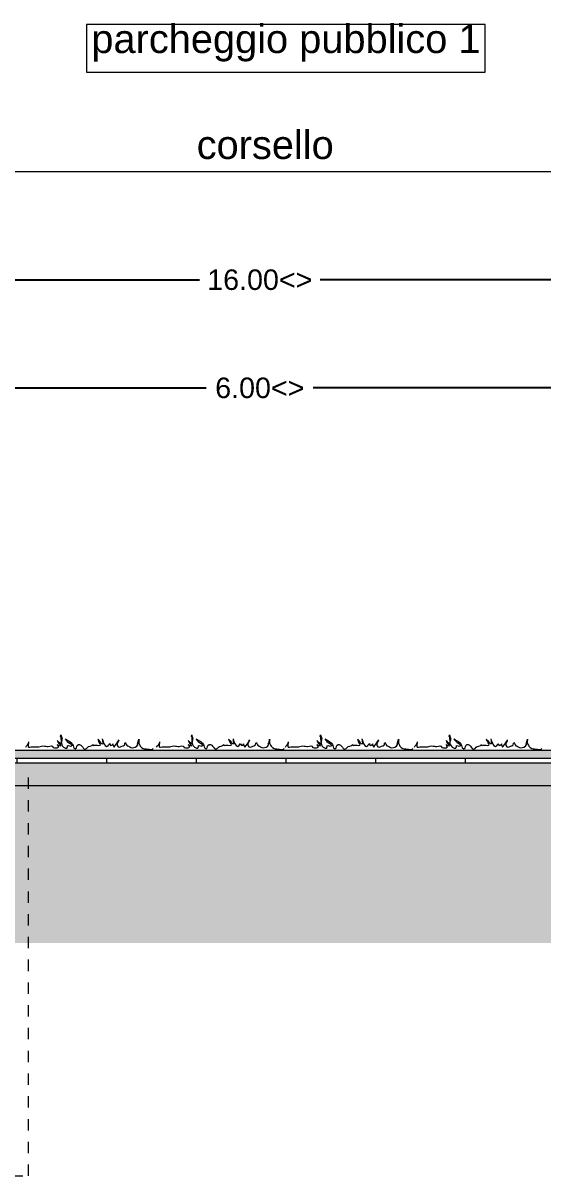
# Model space of a CAD drawing. Header units: millimetres. Extents: x -19 to 261, y -91 to 25.
# Drawn here: x 215.43 to 220, y -24.99 to -14.86 of the extents above; entities that cross this region are included whole.
import ezdxf

# ---------------------------------------------------------------- set-up
doc = ezdxf.new("R2010")
doc.units = ezdxf.units.MM
doc.linetypes.add('ACAD_ISO14W100_S12', pattern=[0.06, 0, -0.03, 0, -0.03])
doc.layers.get('0').update_dxf_attribs({"true_color": 0x000000})
doc.layers.add('XR$3$STANDARD_1', color=7, linetype='Continuous', lineweight=18, true_color=0x000000)
doc.styles.add('ARIAL', font='arial.ttf')
doc.styles.add('DIMSTYLE_3', font='arial.ttf')
doc.dimstyles.new('DIMSTYLE_3', dxfattribs={"dimtxt": 0.18, "dimasz": 0.15, "dimexe": 0, "dimexo": 1e-06, "dimgap": 0.09, "dimtad": 0, "dimtoh": 1, "dimzin": 1, "dimdsep": 46, "dimtxsty": 'DIMSTYLE_3', "dimcen": 0, "dimadec": 0, "dimazin": 0, "dimtfac": 1, "dimtdec": 4, "dimtix": 1, "dimtofl": 0, "dimtmove": 1, "dimatfit": 3, "dimfxl": 1, "dimtolj": 1, "dimtzin": 1, "dimarcsym": 0})

# ---------------------------------------------------------------- blocks, each defined once
blk = doc.blocks.new('*D3')
at = {"color": 0, "lineweight": -2}
for p, q in [((214.51, -17.155), (214.51, -18.069)), ((220.513, -17.155), (220.513, -18.069)), ((214.66, -18.069), (217.042, -18.069)), ((220.363, -18.069), (217.981, -18.069))]:
    blk.add_line(p, q, dxfattribs=at)
at = {"color": 0}
for points in [[(214.66, -18.044), (214.66, -18.094), (214.51, -18.069)], [(220.363, -18.094), (220.363, -18.044), (220.513, -18.069)]]:
    blk.add_solid(points, dxfattribs=at)
at = {"layer": 'Defpoints', "color": 0}
for p in [(214.51, -17.155), (220.513, -17.155), (220.513, -18.069)]:
    blk.add_point(p, dxfattribs=at)
at = {"color": 0, "insert": (217.512, -18.069), "char_height": 0.18, "attachment_point": 5, "style": 'DIMSTYLE_3'}
blk.add_mtext('\\A1;6.00<>', dxfattribs=at)
blk = doc.blocks.new('*D5')
at = {"color": 0, "lineweight": -2}
for p, q in [((209.51, -17.119), (209.51, -17.119)), ((209.66, -17.119), (216.982, -17.119)), ((225.364, -17.119), (218.042, -17.119)), ((225.514, -17.203), (225.514, -17.119))]:
    blk.add_line(p, q, dxfattribs=at)
at = {"color": 0}
for points in [[(209.66, -17.094), (209.66, -17.144), (209.51, -17.119)], [(225.364, -17.144), (225.364, -17.094), (225.514, -17.119)]]:
    blk.add_solid(points, dxfattribs=at)
at = {"layer": 'Defpoints', "color": 0}
for p in [(209.51, -17.119), (225.514, -17.119), (225.514, -17.203)]:
    blk.add_point(p, dxfattribs=at)
at = {"color": 0, "insert": (217.512, -17.119), "char_height": 0.18, "attachment_point": 5, "style": 'DIMSTYLE_3'}
blk.add_mtext('\\A1;16.00<>', dxfattribs=at)
blk = doc.blocks.new('ELEMENTO_RETINO_5')
at = {"layer": 'XR$3$STANDARD_1', "color": 18, "lineweight": 18, "true_color": 0x000000}
for p, q in [((219.147, -21.166), (219.158, -21.178)), ((219.147, -21.166), (219.152, -21.179)), ((219.174, -21.131), (219.177, -21.116)), ((219.174, -21.131), (219.177, -21.143)), ((219.177, -21.116), (219.18, -21.125)), ((219.177, -21.143), (219.177, -21.153)), ((219.177, -21.153), (219.18, -21.166)), ((219.18, -21.125), (219.185, -21.136)), ((219.18, -21.166), (219.18, -21.179)), ((219.185, -21.136), (219.188, -21.149)), ((219.185, -21.175), (219.188, -21.16)), ((219.188, -21.16), (219.188, -21.149)), ((219.215, -21.152), (219.226, -21.158)), ((219.215, -21.152), (219.224, -21.162)), ((219.224, -21.162), (219.235, -21.174)), ((219.226, -21.158), (219.24, -21.167)), ((219.24, -21.167), (219.257, -21.176)), ((219.501, -21.153), (219.512, -21.166)), ((219.501, -21.153), (219.504, -21.163)), ((219.504, -21.163), (219.51, -21.174)), ((219.512, -21.166), (219.523, -21.18)), ((219.54, -21.151), (219.545, -21.163)), ((219.54, -21.151), (219.543, -21.165)), ((219.543, -21.165), (219.543, -21.176)), ((219.545, -21.163), (219.548, -21.174)), ((219.68, -21.173), (219.688, -21.159)), ((219.686, -21.169), (219.688, -21.159)), ((219.856, -21.176), (219.859, -21.166)), ((219.859, -21.166), (219.862, -21.153)), ((219.862, -21.153), (219.864, -21.164)), ((219.864, -21.174), (219.864, -21.164)), ((218.869, -21.225), (218.877, -21.214)), ((218.877, -21.214), (218.888, -21.201)), ((218.888, -21.201), (218.894, -21.191)), ((218.894, -21.191), (218.896, -21.179)), ((218.894, -21.201), (218.896, -21.189)), ((218.894, -21.213), (218.894, -21.201)), ((218.894, -21.225), (218.894, -21.213)), ((218.894, -21.225), (218.905, -21.223)), ((218.896, -21.189), (218.896, -21.179)), ((218.905, -21.223), (218.918, -21.222)), ((218.918, -21.222), (218.932, -21.221)), ((218.932, -21.221), (218.943, -21.221)), ((218.943, -21.221), (218.957, -21.222)), ((218.957, -21.222), (218.971, -21.222)), ((218.971, -21.222), (218.984, -21.221)), ((218.984, -21.221), (218.995, -21.219)), ((218.995, -21.219), (219.006, -21.215)), ((219.006, -21.215), (219.02, -21.214)), ((219.02, -21.214), (219.034, -21.215)), ((219.034, -21.215), (219.045, -21.217)), ((219.045, -21.217), (219.056, -21.219)), ((219.056, -21.219), (219.067, -21.218)), ((219.067, -21.218), (219.081, -21.216)), ((219.081, -21.216), (219.092, -21.213)), ((219.092, -21.213), (219.103, -21.217)), ((219.103, -21.217), (219.111, -21.226)), ((219.111, -21.226), (219.122, -21.229)), ((219.122, -21.229), (219.136, -21.23)), ((219.136, -21.23), (219.147, -21.229)), ((219.147, -21.201), (219.16, -21.209)), ((219.147, -21.201), (219.152, -21.213)), ((219.147, -21.229), (219.158, -21.224)), ((219.152, -21.179), (219.16, -21.191)), ((219.152, -21.213), (219.158, -21.224)), ((219.158, -21.178), (219.174, -21.19)), ((219.16, -21.191), (219.169, -21.202)), ((219.16, -21.209), (219.177, -21.213)), ((219.169, -21.202), (219.177, -21.213)), ((219.174, -21.19), (219.185, -21.201)), ((219.18, -21.179), (219.182, -21.191)), ((219.182, -21.191), (219.185, -21.175)), ((219.182, -21.191), (219.185, -21.201)), ((219.182, -21.191), (219.185, -21.201)), ((219.185, -21.201), (219.191, -21.212)), ((219.191, -21.212), (219.202, -21.223)), ((219.202, -21.223), (219.218, -21.233)), ((219.218, -21.233), (219.232, -21.233)), ((219.232, -21.233), (219.235, -21.223)), ((219.235, -21.174), (219.246, -21.183)), ((219.235, -21.213), (219.246, -21.211)), ((219.235, -21.213), (219.235, -21.223)), ((219.246, -21.183), (219.259, -21.193)), ((219.246, -21.211), (219.259, -21.215)), ((219.257, -21.176), (219.273, -21.188)), ((219.259, -21.193), (219.27, -21.203)), ((219.259, -21.215), (219.273, -21.212)), ((219.27, -21.203), (219.273, -21.212)), ((219.273, -21.188), (219.281, -21.201)), ((219.281, -21.201), (219.284, -21.211)), ((219.284, -21.211), (219.287, -21.222)), ((219.287, -21.222), (219.292, -21.232)), ((219.292, -21.232), (219.303, -21.238)), ((219.303, -21.238), (219.314, -21.229)), ((219.314, -21.229), (219.317, -21.22)), ((219.317, -21.22), (219.32, -21.209)), ((219.32, -21.209), (219.331, -21.202)), ((219.331, -21.202), (219.342, -21.2)), ((219.342, -21.2), (219.353, -21.206)), ((219.353, -21.206), (219.361, -21.216)), ((219.361, -21.216), (219.369, -21.225)), ((219.369, -21.225), (219.378, -21.235)), ((219.378, -21.235), (219.389, -21.242)), ((219.389, -21.242), (219.402, -21.235)), ((219.402, -21.235), (219.413, -21.224)), ((219.413, -21.224), (219.422, -21.218)), ((219.422, -21.218), (219.435, -21.215)), ((219.435, -21.215), (219.449, -21.21)), ((219.449, -21.21), (219.46, -21.2)), ((219.46, -21.2), (219.463, -21.209)), ((219.463, -21.209), (219.474, -21.208)), ((219.474, -21.208), (219.485, -21.206)), ((219.485, -21.206), (219.499, -21.207)), ((219.499, -21.207), (219.512, -21.209)), ((219.51, -21.174), (219.515, -21.185)), ((219.512, -21.209), (219.523, -21.206)), ((219.515, -21.185), (219.521, -21.196)), ((219.521, -21.196), (219.523, -21.206)), ((219.523, -21.18), (219.534, -21.191)), ((219.534, -21.191), (219.545, -21.196)), ((219.543, -21.176), (219.545, -21.187)), ((219.545, -21.187), (219.545, -21.196)), ((219.548, -21.174), (219.554, -21.188)), ((219.554, -21.188), (219.559, -21.198)), ((219.559, -21.198), (219.567, -21.209)), ((219.567, -21.209), (219.581, -21.219)), ((219.581, -21.219), (219.592, -21.213)), ((219.592, -21.213), (219.598, -21.203)), ((219.598, -21.203), (219.606, -21.192)), ((219.606, -21.192), (219.609, -21.202)), ((219.609, -21.202), (219.614, -21.211)), ((219.614, -21.211), (219.625, -21.207)), ((219.625, -21.207), (219.636, -21.196)), ((219.636, -21.211), (219.636, -21.196)), ((219.636, -21.211), (219.644, -21.223)), ((219.644, -21.223), (219.655, -21.211)), ((219.655, -21.211), (219.664, -21.198)), ((219.664, -21.198), (219.672, -21.186)), ((219.672, -21.186), (219.68, -21.173)), ((219.675, -21.19), (219.68, -21.18)), ((219.675, -21.2), (219.675, -21.19)), ((219.675, -21.212), (219.675, -21.2)), ((219.675, -21.212), (219.68, -21.221)), ((219.68, -21.18), (219.686, -21.169)), ((219.68, -21.221), (219.691, -21.224)), ((219.691, -21.224), (219.702, -21.222)), ((219.702, -21.222), (219.713, -21.217)), ((219.713, -21.217), (219.724, -21.213)), ((219.724, -21.213), (219.738, -21.203)), ((219.738, -21.203), (219.741, -21.191)), ((219.741, -21.191), (219.743, -21.182)), ((219.743, -21.182), (219.749, -21.192)), ((219.749, -21.192), (219.754, -21.203)), ((219.754, -21.203), (219.76, -21.212)), ((219.76, -21.212), (219.771, -21.215)), ((219.771, -21.215), (219.782, -21.221)), ((219.782, -21.221), (219.793, -21.226)), ((219.793, -21.226), (219.804, -21.229)), ((219.804, -21.229), (219.818, -21.228)), ((219.818, -21.228), (219.831, -21.225)), ((219.831, -21.225), (219.845, -21.217)), ((219.845, -21.217), (219.851, -21.208)), ((219.851, -21.199), (219.853, -21.188)), ((219.851, -21.199), (219.851, -21.208)), ((219.853, -21.188), (219.856, -21.176)), ((219.864, -21.185), (219.864, -21.174)), ((219.864, -21.195), (219.864, -21.185)), ((219.864, -21.195), (219.87, -21.208)), ((219.87, -21.208), (219.875, -21.217)), ((219.875, -21.217), (219.886, -21.228)), ((219.886, -21.228), (219.9, -21.236)), ((219.9, -21.236), (219.911, -21.238)), ((219.911, -21.238), (219.925, -21.24)), ((219.925, -21.24), (219.939, -21.241)), ((219.939, -21.241), (219.95, -21.242)), ((219.95, -21.242), (219.961, -21.245)), ((219.961, -21.245), (219.972, -21.246)), ((219.972, -21.246), (219.983, -21.242)), ((219.983, -21.242), (219.989, -21.237))]:
    blk.add_line(p, q, dxfattribs=at)
blk = doc.blocks.new('ELEMENTO_RETINO_6')
at = {"layer": 'XR$3$STANDARD_1', "color": 18, "lineweight": 18, "true_color": 0x000000}
for p, q in [((218.014, -21.166), (218.025, -21.178)), ((218.014, -21.166), (218.02, -21.179)), ((218.042, -21.131), (218.045, -21.116)), ((218.042, -21.131), (218.045, -21.143)), ((218.045, -21.116), (218.047, -21.125)), ((218.045, -21.143), (218.045, -21.153)), ((218.045, -21.153), (218.047, -21.166)), ((218.047, -21.125), (218.053, -21.136)), ((218.047, -21.166), (218.047, -21.179)), ((218.053, -21.136), (218.056, -21.149)), ((218.053, -21.175), (218.056, -21.16)), ((218.056, -21.16), (218.056, -21.149)), ((218.083, -21.152), (218.094, -21.158)), ((218.083, -21.152), (218.091, -21.162)), ((218.091, -21.162), (218.102, -21.174)), ((218.094, -21.158), (218.108, -21.167)), ((218.108, -21.167), (218.124, -21.176)), ((218.369, -21.153), (218.38, -21.166)), ((218.369, -21.153), (218.372, -21.163)), ((218.372, -21.163), (218.377, -21.174)), ((218.38, -21.166), (218.391, -21.18)), ((218.408, -21.151), (218.413, -21.163)), ((218.408, -21.151), (218.41, -21.165)), ((218.41, -21.165), (218.41, -21.176)), ((218.413, -21.163), (218.416, -21.174)), ((218.548, -21.173), (218.556, -21.159)), ((218.553, -21.169), (218.556, -21.159)), ((218.724, -21.176), (218.727, -21.166)), ((218.727, -21.166), (218.729, -21.153)), ((218.729, -21.153), (218.732, -21.164)), ((218.732, -21.174), (218.732, -21.164)), ((217.737, -21.225), (217.745, -21.214)), ((217.745, -21.214), (217.756, -21.201)), ((217.756, -21.201), (217.761, -21.191)), ((217.761, -21.191), (217.764, -21.179)), ((217.761, -21.201), (217.764, -21.189)), ((217.761, -21.213), (217.761, -21.201)), ((217.761, -21.225), (217.761, -21.213)), ((217.761, -21.225), (217.772, -21.223)), ((217.764, -21.189), (217.764, -21.179)), ((217.772, -21.223), (217.786, -21.222)), ((217.786, -21.222), (217.8, -21.221)), ((217.8, -21.221), (217.811, -21.221)), ((217.811, -21.221), (217.825, -21.222)), ((217.825, -21.222), (217.838, -21.222)), ((217.838, -21.222), (217.852, -21.221)), ((217.852, -21.221), (217.863, -21.219)), ((217.863, -21.219), (217.874, -21.215)), ((217.874, -21.215), (217.888, -21.214)), ((217.888, -21.214), (217.902, -21.215)), ((217.902, -21.215), (217.913, -21.217)), ((217.913, -21.217), (217.924, -21.219)), ((217.924, -21.219), (217.935, -21.218)), ((217.935, -21.218), (217.948, -21.216)), ((217.948, -21.216), (217.959, -21.213)), ((217.959, -21.213), (217.97, -21.217)), ((217.97, -21.217), (217.979, -21.226)), ((217.979, -21.226), (217.99, -21.229)), ((217.99, -21.229), (218.003, -21.23)), ((218.003, -21.23), (218.014, -21.229)), ((218.014, -21.201), (218.028, -21.209)), ((218.014, -21.201), (218.02, -21.213)), ((218.014, -21.229), (218.025, -21.224)), ((218.02, -21.179), (218.028, -21.191)), ((218.02, -21.213), (218.025, -21.224)), ((218.025, -21.178), (218.042, -21.19)), ((218.028, -21.191), (218.036, -21.202)), ((218.028, -21.209), (218.045, -21.213)), ((218.036, -21.202), (218.045, -21.213)), ((218.042, -21.19), (218.053, -21.201)), ((218.047, -21.179), (218.05, -21.191)), ((218.05, -21.191), (218.053, -21.175)), ((218.05, -21.191), (218.053, -21.201)), ((218.05, -21.191), (218.053, -21.201)), ((218.053, -21.201), (218.058, -21.212)), ((218.058, -21.212), (218.069, -21.223)), ((218.069, -21.223), (218.086, -21.233)), ((218.086, -21.233), (218.1, -21.233)), ((218.1, -21.233), (218.102, -21.223)), ((218.102, -21.174), (218.113, -21.183)), ((218.102, -21.213), (218.113, -21.211)), ((218.102, -21.213), (218.102, -21.223)), ((218.113, -21.183), (218.127, -21.193)), ((218.113, -21.211), (218.127, -21.215)), ((218.124, -21.176), (218.141, -21.188)), ((218.127, -21.193), (218.138, -21.203)), ((218.127, -21.215), (218.141, -21.212)), ((218.138, -21.203), (218.141, -21.212)), ((218.141, -21.188), (218.149, -21.201)), ((218.149, -21.201), (218.152, -21.211)), ((218.152, -21.211), (218.155, -21.222)), ((218.155, -21.222), (218.16, -21.232)), ((218.16, -21.232), (218.171, -21.238)), ((218.171, -21.238), (218.182, -21.229)), ((218.182, -21.229), (218.185, -21.22)), ((218.185, -21.22), (218.188, -21.209)), ((218.188, -21.209), (218.199, -21.202)), ((218.199, -21.202), (218.21, -21.2)), ((218.21, -21.2), (218.221, -21.206)), ((218.221, -21.206), (218.229, -21.216)), ((218.229, -21.216), (218.237, -21.225)), ((218.237, -21.225), (218.245, -21.235)), ((218.245, -21.235), (218.256, -21.242)), ((218.256, -21.242), (218.27, -21.235)), ((218.27, -21.235), (218.281, -21.224)), ((218.281, -21.224), (218.289, -21.218)), ((218.289, -21.218), (218.303, -21.215)), ((218.303, -21.215), (218.317, -21.21)), ((218.317, -21.21), (218.328, -21.2)), ((218.328, -21.2), (218.331, -21.209)), ((218.331, -21.209), (218.342, -21.208)), ((218.342, -21.208), (218.353, -21.206)), ((218.353, -21.206), (218.366, -21.207)), ((218.366, -21.207), (218.38, -21.209)), ((218.377, -21.174), (218.383, -21.185)), ((218.38, -21.209), (218.391, -21.206)), ((218.383, -21.185), (218.388, -21.196)), ((218.388, -21.196), (218.391, -21.206)), ((218.391, -21.18), (218.402, -21.191)), ((218.402, -21.191), (218.413, -21.196)), ((218.41, -21.176), (218.413, -21.187)), ((218.413, -21.187), (218.413, -21.196)), ((218.416, -21.174), (218.421, -21.188)), ((218.421, -21.188), (218.427, -21.198)), ((218.427, -21.198), (218.435, -21.209)), ((218.435, -21.209), (218.449, -21.219)), ((218.449, -21.219), (218.46, -21.213)), ((218.46, -21.213), (218.465, -21.203)), ((218.465, -21.203), (218.474, -21.192)), ((218.474, -21.192), (218.476, -21.202)), ((218.476, -21.202), (218.482, -21.211)), ((218.482, -21.211), (218.493, -21.207)), ((218.493, -21.207), (218.504, -21.196)), ((218.504, -21.211), (218.504, -21.196)), ((218.504, -21.211), (218.512, -21.223)), ((218.512, -21.223), (218.523, -21.211)), ((218.523, -21.211), (218.531, -21.198)), ((218.531, -21.198), (218.54, -21.186)), ((218.54, -21.186), (218.548, -21.173)), ((218.542, -21.19), (218.548, -21.18)), ((218.542, -21.2), (218.542, -21.19)), ((218.542, -21.212), (218.542, -21.2)), ((218.542, -21.212), (218.548, -21.221)), ((218.548, -21.18), (218.553, -21.169)), ((218.548, -21.221), (218.559, -21.224)), ((218.559, -21.224), (218.57, -21.222)), ((218.57, -21.222), (218.581, -21.217)), ((218.581, -21.217), (218.592, -21.213)), ((218.592, -21.213), (218.606, -21.203)), ((218.606, -21.203), (218.608, -21.191)), ((218.608, -21.191), (218.611, -21.182)), ((218.611, -21.182), (218.617, -21.192)), ((218.617, -21.192), (218.622, -21.203)), ((218.622, -21.203), (218.628, -21.212)), ((218.628, -21.212), (218.639, -21.215)), ((218.639, -21.215), (218.65, -21.221)), ((218.65, -21.221), (218.661, -21.226)), ((218.661, -21.226), (218.672, -21.229)), ((218.672, -21.229), (218.685, -21.228)), ((218.685, -21.228), (218.699, -21.225)), ((218.699, -21.225), (218.713, -21.217)), ((218.713, -21.217), (218.718, -21.208)), ((218.718, -21.199), (218.721, -21.188)), ((218.718, -21.199), (218.718, -21.208)), ((218.721, -21.188), (218.724, -21.176)), ((218.732, -21.185), (218.732, -21.174)), ((218.732, -21.195), (218.732, -21.185)), ((218.732, -21.195), (218.738, -21.208)), ((218.738, -21.208), (218.743, -21.217)), ((218.743, -21.217), (218.754, -21.228)), ((218.754, -21.228), (218.768, -21.236)), ((218.768, -21.236), (218.779, -21.238)), ((218.779, -21.238), (218.793, -21.24)), ((218.793, -21.24), (218.806, -21.241)), ((218.806, -21.241), (218.817, -21.242)), ((218.817, -21.242), (218.828, -21.245)), ((218.828, -21.245), (218.839, -21.246)), ((218.839, -21.246), (218.85, -21.242)), ((218.85, -21.242), (218.857, -21.237))]:
    blk.add_line(p, q, dxfattribs=at)
blk = doc.blocks.new('ELEMENTO_RETINO_7')
at = {"layer": 'XR$3$STANDARD_1', "color": 18, "lineweight": 18, "true_color": 0x000000}
for p, q in [((216.883, -21.166), (216.894, -21.178)), ((216.883, -21.166), (216.889, -21.179)), ((216.911, -21.131), (216.914, -21.116)), ((216.911, -21.131), (216.914, -21.143)), ((216.914, -21.116), (216.916, -21.125)), ((216.914, -21.143), (216.914, -21.153)), ((216.914, -21.153), (216.916, -21.166)), ((216.916, -21.125), (216.922, -21.136)), ((216.916, -21.166), (216.916, -21.179)), ((216.922, -21.136), (216.925, -21.149)), ((216.922, -21.175), (216.925, -21.16)), ((216.925, -21.16), (216.925, -21.149)), ((216.952, -21.152), (216.963, -21.158)), ((216.952, -21.152), (216.96, -21.162)), ((216.96, -21.162), (216.971, -21.174)), ((216.963, -21.158), (216.977, -21.167)), ((216.977, -21.167), (216.993, -21.176)), ((217.238, -21.153), (217.249, -21.166)), ((217.238, -21.153), (217.241, -21.163)), ((217.241, -21.163), (217.246, -21.174)), ((217.249, -21.166), (217.26, -21.18)), ((217.277, -21.151), (217.282, -21.163)), ((217.277, -21.151), (217.279, -21.165)), ((217.279, -21.165), (217.279, -21.176)), ((217.282, -21.163), (217.285, -21.174)), ((217.417, -21.173), (217.425, -21.159)), ((217.422, -21.169), (217.425, -21.159)), ((217.593, -21.176), (217.596, -21.166)), ((217.596, -21.166), (217.598, -21.153)), ((217.598, -21.153), (217.601, -21.164)), ((217.601, -21.174), (217.601, -21.164)), ((216.606, -21.225), (216.614, -21.214)), ((216.614, -21.214), (216.625, -21.201)), ((216.625, -21.201), (216.63, -21.191)), ((216.63, -21.191), (216.633, -21.179)), ((216.63, -21.201), (216.633, -21.189)), ((216.63, -21.213), (216.63, -21.201)), ((216.63, -21.225), (216.63, -21.213)), ((216.63, -21.225), (216.641, -21.223)), ((216.633, -21.189), (216.633, -21.179)), ((216.641, -21.223), (216.655, -21.222)), ((216.655, -21.222), (216.669, -21.221)), ((216.669, -21.221), (216.68, -21.221)), ((216.68, -21.221), (216.694, -21.222)), ((216.694, -21.222), (216.707, -21.222)), ((216.707, -21.222), (216.721, -21.221)), ((216.721, -21.221), (216.732, -21.219)), ((216.732, -21.219), (216.743, -21.215)), ((216.743, -21.215), (216.757, -21.214)), ((216.757, -21.214), (216.771, -21.215)), ((216.771, -21.215), (216.782, -21.217)), ((216.782, -21.217), (216.793, -21.219)), ((216.793, -21.219), (216.804, -21.218)), ((216.804, -21.218), (216.817, -21.216)), ((216.817, -21.216), (216.828, -21.213)), ((216.828, -21.213), (216.839, -21.217)), ((216.839, -21.217), (216.848, -21.226)), ((216.848, -21.226), (216.859, -21.229)), ((216.859, -21.229), (216.872, -21.23)), ((216.872, -21.23), (216.883, -21.229)), ((216.883, -21.201), (216.897, -21.209)), ((216.883, -21.201), (216.889, -21.213)), ((216.883, -21.229), (216.894, -21.224)), ((216.889, -21.179), (216.897, -21.191)), ((216.889, -21.213), (216.894, -21.224)), ((216.894, -21.178), (216.911, -21.19)), ((216.897, -21.191), (216.905, -21.202)), ((216.897, -21.209), (216.914, -21.213)), ((216.905, -21.202), (216.914, -21.213)), ((216.911, -21.19), (216.922, -21.201)), ((216.916, -21.179), (216.919, -21.191)), ((216.919, -21.191), (216.922, -21.175)), ((216.919, -21.191), (216.922, -21.201)), ((216.919, -21.191), (216.922, -21.201)), ((216.922, -21.201), (216.927, -21.212)), ((216.927, -21.212), (216.938, -21.223)), ((216.938, -21.223), (216.955, -21.233)), ((216.955, -21.233), (216.969, -21.233)), ((216.969, -21.233), (216.971, -21.223)), ((216.971, -21.174), (216.982, -21.183)), ((216.971, -21.213), (216.982, -21.211)), ((216.971, -21.213), (216.971, -21.223)), ((216.982, -21.183), (216.996, -21.193)), ((216.982, -21.211), (216.996, -21.215)), ((216.993, -21.176), (217.01, -21.188)), ((216.996, -21.193), (217.007, -21.203)), ((216.996, -21.215), (217.01, -21.212)), ((217.007, -21.203), (217.01, -21.212)), ((217.01, -21.188), (217.018, -21.201)), ((217.018, -21.201), (217.021, -21.211)), ((217.021, -21.211), (217.024, -21.222)), ((217.024, -21.222), (217.029, -21.232)), ((217.029, -21.232), (217.04, -21.238)), ((217.04, -21.238), (217.051, -21.229)), ((217.051, -21.229), (217.054, -21.22)), ((217.054, -21.22), (217.057, -21.209)), ((217.057, -21.209), (217.068, -21.202)), ((217.068, -21.202), (217.079, -21.2)), ((217.079, -21.2), (217.09, -21.206)), ((217.09, -21.206), (217.098, -21.216)), ((217.098, -21.216), (217.106, -21.225)), ((217.106, -21.225), (217.114, -21.235)), ((217.114, -21.235), (217.125, -21.242)), ((217.125, -21.242), (217.139, -21.235)), ((217.139, -21.235), (217.15, -21.224)), ((217.15, -21.224), (217.158, -21.218)), ((217.158, -21.218), (217.172, -21.215)), ((217.172, -21.215), (217.186, -21.21)), ((217.186, -21.21), (217.197, -21.2)), ((217.197, -21.2), (217.2, -21.209)), ((217.2, -21.209), (217.211, -21.208)), ((217.211, -21.208), (217.222, -21.206)), ((217.222, -21.206), (217.235, -21.207)), ((217.235, -21.207), (217.249, -21.209)), ((217.246, -21.174), (217.252, -21.185)), ((217.249, -21.209), (217.26, -21.206)), ((217.252, -21.185), (217.257, -21.196)), ((217.257, -21.196), (217.26, -21.206)), ((217.26, -21.18), (217.271, -21.191)), ((217.271, -21.191), (217.282, -21.196)), ((217.279, -21.176), (217.282, -21.187)), ((217.282, -21.187), (217.282, -21.196)), ((217.285, -21.174), (217.29, -21.188)), ((217.29, -21.188), (217.296, -21.198)), ((217.296, -21.198), (217.304, -21.209)), ((217.304, -21.209), (217.318, -21.219)), ((217.318, -21.219), (217.329, -21.213)), ((217.329, -21.213), (217.334, -21.203)), ((217.334, -21.203), (217.343, -21.192)), ((217.343, -21.192), (217.345, -21.202)), ((217.345, -21.202), (217.351, -21.211)), ((217.351, -21.211), (217.362, -21.207)), ((217.362, -21.207), (217.373, -21.196)), ((217.373, -21.211), (217.373, -21.196)), ((217.373, -21.211), (217.381, -21.223)), ((217.381, -21.223), (217.392, -21.211)), ((217.392, -21.211), (217.4, -21.198)), ((217.4, -21.198), (217.409, -21.186)), ((217.409, -21.186), (217.417, -21.173)), ((217.411, -21.19), (217.417, -21.18)), ((217.411, -21.2), (217.411, -21.19)), ((217.411, -21.212), (217.411, -21.2)), ((217.411, -21.212), (217.417, -21.221)), ((217.417, -21.18), (217.422, -21.169)), ((217.417, -21.221), (217.428, -21.224)), ((217.428, -21.224), (217.439, -21.222)), ((217.439, -21.222), (217.45, -21.217)), ((217.45, -21.217), (217.461, -21.213)), ((217.461, -21.213), (217.475, -21.203)), ((217.475, -21.203), (217.477, -21.191)), ((217.477, -21.191), (217.48, -21.182)), ((217.48, -21.182), (217.486, -21.192)), ((217.486, -21.192), (217.491, -21.203)), ((217.491, -21.203), (217.497, -21.212)), ((217.497, -21.212), (217.508, -21.215)), ((217.508, -21.215), (217.519, -21.221)), ((217.519, -21.221), (217.53, -21.226)), ((217.53, -21.226), (217.541, -21.229)), ((217.541, -21.229), (217.554, -21.228)), ((217.554, -21.228), (217.568, -21.225)), ((217.568, -21.225), (217.582, -21.217)), ((217.582, -21.217), (217.587, -21.208)), ((217.587, -21.199), (217.59, -21.188)), ((217.587, -21.199), (217.587, -21.208)), ((217.59, -21.188), (217.593, -21.176)), ((217.601, -21.185), (217.601, -21.174)), ((217.601, -21.195), (217.601, -21.185)), ((217.601, -21.195), (217.607, -21.208)), ((217.607, -21.208), (217.612, -21.217)), ((217.612, -21.217), (217.623, -21.228)), ((217.623, -21.228), (217.637, -21.236)), ((217.637, -21.236), (217.648, -21.238)), ((217.648, -21.238), (217.662, -21.24)), ((217.662, -21.24), (217.675, -21.241)), ((217.675, -21.241), (217.686, -21.242)), ((217.686, -21.242), (217.697, -21.245)), ((217.697, -21.245), (217.708, -21.246)), ((217.708, -21.246), (217.719, -21.242)), ((217.719, -21.242), (217.726, -21.237))]:
    blk.add_line(p, q, dxfattribs=at)
blk = doc.blocks.new('ELEMENTO_RETINO_8')
at = {"layer": 'XR$3$STANDARD_1', "color": 18, "lineweight": 18, "true_color": 0x000000}
for p, q in [((215.734, -21.166), (215.745, -21.178)), ((215.734, -21.166), (215.74, -21.179)), ((215.762, -21.131), (215.765, -21.116)), ((215.762, -21.131), (215.765, -21.143)), ((215.765, -21.116), (215.767, -21.125)), ((215.765, -21.143), (215.765, -21.153)), ((215.765, -21.153), (215.767, -21.166)), ((215.767, -21.125), (215.773, -21.136)), ((215.767, -21.166), (215.767, -21.179)), ((215.773, -21.136), (215.776, -21.149)), ((215.773, -21.175), (215.776, -21.16)), ((215.776, -21.16), (215.776, -21.149)), ((215.803, -21.152), (215.814, -21.158)), ((215.803, -21.152), (215.811, -21.162)), ((215.811, -21.162), (215.822, -21.174)), ((215.814, -21.158), (215.828, -21.167)), ((215.828, -21.167), (215.844, -21.176)), ((216.089, -21.153), (216.1, -21.166)), ((216.089, -21.153), (216.092, -21.163)), ((216.092, -21.163), (216.097, -21.174)), ((216.1, -21.166), (216.111, -21.18)), ((216.128, -21.151), (216.133, -21.163)), ((216.128, -21.151), (216.13, -21.165)), ((216.13, -21.165), (216.13, -21.176)), ((216.133, -21.163), (216.136, -21.174)), ((216.268, -21.173), (216.276, -21.159)), ((216.273, -21.169), (216.276, -21.159)), ((216.444, -21.176), (216.447, -21.166)), ((216.447, -21.166), (216.449, -21.153)), ((216.449, -21.153), (216.452, -21.164)), ((216.452, -21.174), (216.452, -21.164)), ((215.457, -21.225), (215.465, -21.214)), ((215.465, -21.214), (215.476, -21.201)), ((215.476, -21.201), (215.481, -21.191)), ((215.481, -21.191), (215.484, -21.179)), ((215.481, -21.201), (215.484, -21.189)), ((215.481, -21.213), (215.481, -21.201)), ((215.481, -21.225), (215.481, -21.213)), ((215.481, -21.225), (215.492, -21.223)), ((215.484, -21.189), (215.484, -21.179)), ((215.492, -21.223), (215.506, -21.222)), ((215.506, -21.222), (215.52, -21.221)), ((215.52, -21.221), (215.531, -21.221)), ((215.531, -21.221), (215.545, -21.222)), ((215.545, -21.222), (215.558, -21.222)), ((215.558, -21.222), (215.572, -21.221)), ((215.572, -21.221), (215.583, -21.219)), ((215.583, -21.219), (215.594, -21.215)), ((215.594, -21.215), (215.608, -21.214)), ((215.608, -21.214), (215.622, -21.215)), ((215.622, -21.215), (215.633, -21.217)), ((215.633, -21.217), (215.644, -21.219)), ((215.644, -21.219), (215.655, -21.218)), ((215.655, -21.218), (215.668, -21.216)), ((215.668, -21.216), (215.679, -21.213)), ((215.679, -21.213), (215.69, -21.217)), ((215.69, -21.217), (215.699, -21.226)), ((215.699, -21.226), (215.71, -21.229)), ((215.71, -21.229), (215.723, -21.23)), ((215.723, -21.23), (215.734, -21.229)), ((215.734, -21.201), (215.748, -21.209)), ((215.734, -21.201), (215.74, -21.213)), ((215.734, -21.229), (215.745, -21.224)), ((215.74, -21.179), (215.748, -21.191)), ((215.74, -21.213), (215.745, -21.224)), ((215.745, -21.178), (215.762, -21.19)), ((215.748, -21.191), (215.756, -21.202)), ((215.748, -21.209), (215.765, -21.213)), ((215.756, -21.202), (215.765, -21.213)), ((215.762, -21.19), (215.773, -21.201)), ((215.767, -21.179), (215.77, -21.191)), ((215.77, -21.191), (215.773, -21.175)), ((215.77, -21.191), (215.773, -21.201)), ((215.77, -21.191), (215.773, -21.201)), ((215.773, -21.201), (215.778, -21.212)), ((215.778, -21.212), (215.789, -21.223)), ((215.789, -21.223), (215.806, -21.233)), ((215.806, -21.233), (215.82, -21.233)), ((215.82, -21.233), (215.822, -21.223)), ((215.822, -21.174), (215.833, -21.183)), ((215.822, -21.213), (215.833, -21.211)), ((215.822, -21.213), (215.822, -21.223)), ((215.833, -21.183), (215.847, -21.193)), ((215.833, -21.211), (215.847, -21.215)), ((215.844, -21.176), (215.861, -21.188)), ((215.847, -21.193), (215.858, -21.203)), ((215.847, -21.215), (215.861, -21.212)), ((215.858, -21.203), (215.861, -21.212)), ((215.861, -21.188), (215.869, -21.201)), ((215.869, -21.201), (215.872, -21.211)), ((215.872, -21.211), (215.875, -21.222)), ((215.875, -21.222), (215.88, -21.232)), ((215.88, -21.232), (215.891, -21.238)), ((215.891, -21.238), (215.902, -21.229)), ((215.902, -21.229), (215.905, -21.22)), ((215.905, -21.22), (215.908, -21.209)), ((215.908, -21.209), (215.919, -21.202)), ((215.919, -21.202), (215.93, -21.2)), ((215.93, -21.2), (215.941, -21.206)), ((215.941, -21.206), (215.949, -21.216)), ((215.949, -21.216), (215.957, -21.225)), ((215.957, -21.225), (215.965, -21.235)), ((215.965, -21.235), (215.976, -21.242)), ((215.976, -21.242), (215.99, -21.235)), ((215.99, -21.235), (216.001, -21.224)), ((216.001, -21.224), (216.009, -21.218)), ((216.009, -21.218), (216.023, -21.215)), ((216.023, -21.215), (216.037, -21.21)), ((216.037, -21.21), (216.048, -21.2)), ((216.048, -21.2), (216.051, -21.209)), ((216.051, -21.209), (216.062, -21.208)), ((216.062, -21.208), (216.073, -21.206)), ((216.073, -21.206), (216.086, -21.207)), ((216.086, -21.207), (216.1, -21.209)), ((216.097, -21.174), (216.103, -21.185)), ((216.1, -21.209), (216.111, -21.206)), ((216.103, -21.185), (216.108, -21.196)), ((216.108, -21.196), (216.111, -21.206)), ((216.111, -21.18), (216.122, -21.191)), ((216.122, -21.191), (216.133, -21.196)), ((216.13, -21.176), (216.133, -21.187)), ((216.133, -21.187), (216.133, -21.196)), ((216.136, -21.174), (216.141, -21.188)), ((216.141, -21.188), (216.147, -21.198)), ((216.147, -21.198), (216.155, -21.209)), ((216.155, -21.209), (216.169, -21.219)), ((216.169, -21.219), (216.18, -21.213)), ((216.18, -21.213), (216.185, -21.203)), ((216.185, -21.203), (216.194, -21.192)), ((216.194, -21.192), (216.196, -21.202)), ((216.196, -21.202), (216.202, -21.211)), ((216.202, -21.211), (216.213, -21.207)), ((216.213, -21.207), (216.224, -21.196)), ((216.224, -21.211), (216.224, -21.196)), ((216.224, -21.211), (216.232, -21.223)), ((216.232, -21.223), (216.243, -21.211)), ((216.243, -21.211), (216.251, -21.198)), ((216.251, -21.198), (216.26, -21.186)), ((216.26, -21.186), (216.268, -21.173)), ((216.262, -21.19), (216.268, -21.18)), ((216.262, -21.2), (216.262, -21.19)), ((216.262, -21.212), (216.262, -21.2)), ((216.262, -21.212), (216.268, -21.221)), ((216.268, -21.18), (216.273, -21.169)), ((216.268, -21.221), (216.279, -21.224)), ((216.279, -21.224), (216.29, -21.222)), ((216.29, -21.222), (216.301, -21.217)), ((216.301, -21.217), (216.312, -21.213)), ((216.312, -21.213), (216.326, -21.203)), ((216.326, -21.203), (216.328, -21.191)), ((216.328, -21.191), (216.331, -21.182)), ((216.331, -21.182), (216.337, -21.192)), ((216.337, -21.192), (216.342, -21.203)), ((216.342, -21.203), (216.348, -21.212)), ((216.348, -21.212), (216.359, -21.215)), ((216.359, -21.215), (216.37, -21.221)), ((216.37, -21.221), (216.381, -21.226)), ((216.381, -21.226), (216.392, -21.229)), ((216.392, -21.229), (216.405, -21.228)), ((216.405, -21.228), (216.419, -21.225)), ((216.419, -21.225), (216.433, -21.217)), ((216.433, -21.217), (216.438, -21.208)), ((216.438, -21.199), (216.441, -21.188)), ((216.438, -21.199), (216.438, -21.208)), ((216.441, -21.188), (216.444, -21.176)), ((216.452, -21.185), (216.452, -21.174)), ((216.452, -21.195), (216.452, -21.185)), ((216.452, -21.195), (216.458, -21.208)), ((216.458, -21.208), (216.463, -21.217)), ((216.463, -21.217), (216.474, -21.228)), ((216.474, -21.228), (216.488, -21.236)), ((216.488, -21.236), (216.499, -21.238)), ((216.499, -21.238), (216.513, -21.24)), ((216.513, -21.24), (216.526, -21.241)), ((216.526, -21.241), (216.537, -21.242)), ((216.537, -21.242), (216.548, -21.245)), ((216.548, -21.245), (216.559, -21.246)), ((216.559, -21.246), (216.57, -21.242)), ((216.57, -21.242), (216.577, -21.237))]:
    blk.add_line(p, q, dxfattribs=at)

msp = doc.modelspace()

# ---------------------------------------------------------------- hatches: boundary and pattern name
at = {"layer": 'XR$3$STANDARD_1', "lineweight": 30, "true_color": 0x000000}
h = msp.add_hatch(dxfattribs=at)
h.set_pattern_fill('TRATTEGGIO_8', color=18, scale=0.1, style=0, pattern_type=2)
h.set_pattern_definition([(135, (0, 0), (-0.21213203, -0.21213203), [0.2, -0.1]), (135, (-0.10607, -0.10607), (-0.21213203, -0.21213203), [0.2, -0.1])])
h.paths.add_polyline_path([(209.303, -21.432), (209.39, -21.432), (209.39, -21.402), (204.284, -21.402), (204.284, -22.944), (240.571, -22.944), (240.571, -21.252), (239.683, -21.252), (238.546, -21.255), (238.52, -21.252), (237.374, -21.263), (235.06, -21.252), (233.918, -21.258), (231.651, -21.252), (230.516, -21.262), (229.373, -21.267), (228.567, -21.261), (228.567, -21.658), (228.653, -21.658), (228.653, -21.868), (228.447, -21.868), (228.447, -21.782), (225.647, -21.782), (225.647, -21.562), (209.51, -21.562), (209.51, -21.856), (209.39, -21.856), (209.39, -21.852), (209.303, -21.852)], flags=0)
at = {"layer": 'XR$3$STANDARD_1', "lineweight": 18, "true_color": 0x000000}
h = msp.add_hatch(dxfattribs=at)
h.set_pattern_fill('RETINO', color=18, scale=0.01575, style=0, pattern_type=2)
h.set_pattern_definition([(0, (0.0315, 0.0315), (0.01575, 0.01575), [0.01575, -0.01575]), (90, (0.0315, 0.0315), (-0.01575, 0.01575), [0.01575, -0.01575])])
h.paths.add_polyline_path([(209.51, -21.322), (225.647, -21.322), (225.647, -21.252), (209.51, -21.252)], flags=0)
h = msp.add_hatch(dxfattribs=at)
h.set_pattern_fill('TRATTEGGIO_50', color=18, scale=0.1, angle=90, style=0, pattern_type=2)
h.set_pattern_definition([(135, (0, 0), (-0.2828427, -0.2828427), []), (135, (-0.14142, -0.14142), (-0.2828427, -0.2828427), [0, -0.03, 0, -0.03])])
h.paths.add_polyline_path([(209.51, -21.362), (209.51, -21.562), (225.647, -21.562), (225.647, -21.362)], flags=0)
h = msp.add_hatch(dxfattribs=at)
h.set_pattern_fill('RETINO', color=18, scale=0.39375, style=0, pattern_type=2)
h.set_pattern_definition([(0, (0.7875, 0.7875), (0.39375, 0.39375), [0.39375, -0.39375]), (90, (0.7875, 0.7875), (-0.39375, 0.39375), [0.39375, -0.39375])])
h.paths.add_polyline_path([(215.186, -21.362), (225.647, -21.362), (225.647, -21.322), (215.186, -21.322)], flags=0)

# ---------------------------------------------------------------- linework, layer by layer
at = {"layer": 'XR$3$STANDARD_1', "color": 1, "lineweight": 18, "true_color": 0xff0000}
msp.add_line((225.514, -16.169), (209.51, -16.169), dxfattribs=at)
at = {"layer": 'XR$3$STANDARD_1', "color": 18, "lineweight": 18, "true_color": 0x000000}
for p, q in [((209.51, -21.252), (225.647, -21.252)), ((209.51, -21.322), (225.647, -21.322)), ((209.51, -21.362), (225.647, -21.362)), ((209.51, -21.562), (225.647, -21.562))]:
    msp.add_line(p, q, dxfattribs=at)
at = {"layer": 'XR$3$STANDARD_1', "color": 1, "linetype": 'ACAD_ISO14W100_S12', "lineweight": 18, "true_color": 0xff0000}
for p, q in [((215.482, -24.991), (215.482, -21.451)), ((206.131, -24.991), (215.482, -24.991))]:
    msp.add_line(p, q, dxfattribs=at)
at = {"layer": 'XR$3$STANDARD_1', "color": 18, "lineweight": 18, "true_color": 0x000000}
msp.add_lwpolyline([(215.991, -15.294), (219.492, -15.294), (219.492, -14.877), (215.991, -14.877)], close=True, dxfattribs=at)

# ---------------------------------------------------------------- block references
for name in ['ELEMENTO_RETINO_8', 'ELEMENTO_RETINO_7', 'ELEMENTO_RETINO_6', 'ELEMENTO_RETINO_5']:
    msp.add_blockref(name, (0, 0), dxfattribs=at)

# ---------------------------------------------------------------- texts
at = {"layer": 'XR$3$STANDARD_1', "color": 18, "lineweight": 18, "true_color": 0x000000, "char_height": 0.25, "attachment_point": 7, "style": 'ARIAL'}
for s, insert, width in [('parcheggio pubblico 1', (216.033, -15.202), 7.16848), ('corsello', (216.958, -16.061), 2.86957)]:
    msp.add_mtext(s, dxfattribs=dict(at, insert=insert, width=width))

# ---------------------------------------------------------------- dimensions: what is measured, and where the dimension line sits
for base, p1, p2, picture, middle in [((225.514, -17.119), (209.51, -17.119), (225.514, -17.203), '*D5', (217.512, -17.119)), ((220.513, -18.069), (214.51, -17.155), (220.513, -17.155), '*D3', (217.512, -18.069))]:
    dim = msp.add_linear_dim(base=base, p1=p1, p2=p2, text='<><>', dimstyle='DIMSTYLE_3', override={"dimscale": 1, "dimasz": 0.15, "dimexe": 0, "dimexo": 1e-06, "dimtih": 0, "dimdec": 2, "dimlfac": 1, "dimzin": 4, "dimtxsty": 'DIMSTYLE_3', "dimcen": 0, "dimtix": 0, "dimtmove": 0, "dimtzin": 1})
    dim.commit()
    dim.dimension.update_dxf_attribs({"geometry": picture, "text_midpoint": middle})

doc.saveas('drawing.dxf')
